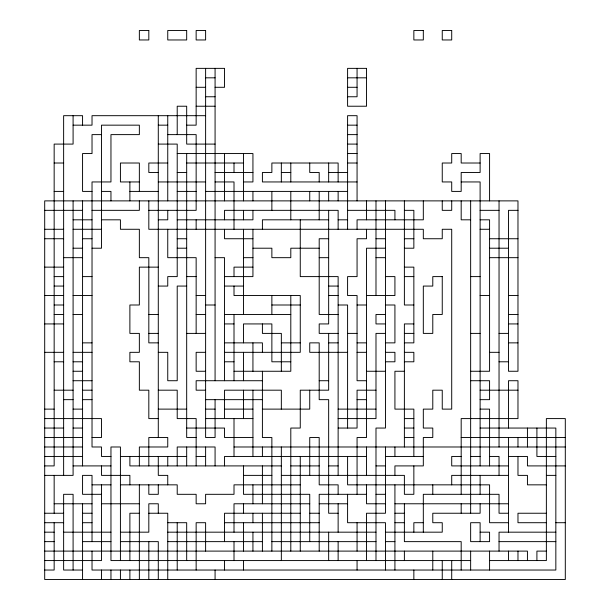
<?xml version="1.0" encoding="UTF-8"?>
<svg xmlns="http://www.w3.org/2000/svg" width="610" height="610" viewBox="0 0 610 610"><rect width="100%" height="100%" fill="white"/><g stroke="black" fill="none" stroke-linecap="round" stroke-linejoin="round"><path stroke-width="0.91" d="M205.616 77.828L215.078 77.828M347.593 77.828L366.526 77.828M196.145 87.291L205.616 87.291M215.078 87.291L224.541 87.291L224.541 68.366L196.145 68.366L196.145 125.157L186.683 125.157M347.593 87.291L357.063 87.291M205.616 96.761L215.078 96.761M347.593 96.761L357.063 96.761L357.063 68.366M196.145 106.224L215.078 106.224M205.616 115.686L92.026 115.686L92.026 125.157L73.093 125.157M158.287 125.157L167.75 125.157M347.593 125.157L357.063 125.157M101.489 134.619L92.026 134.619L92.026 153.552L82.563 153.552L82.563 191.41L92.026 191.41M167.75 134.619L196.145 134.619L196.145 210.343L148.817 210.343M347.593 134.619L357.063 134.619M158.287 144.09L177.213 144.09L177.213 276.604L167.75 276.604L167.75 286.067L158.287 286.067M215.078 144.09L186.683 144.09L186.683 106.224L177.213 106.224L177.213 134.619M347.593 144.09L357.063 144.09M177.213 153.552L252.936 153.552L252.936 181.948L243.474 181.948M347.593 153.552L357.063 153.552M54.16 163.015L63.631 163.015M167.75 163.015L148.817 163.015L148.817 172.485L158.287 172.485M186.683 163.015L243.474 163.015M347.593 163.015L357.063 163.015M480.116 163.015L461.183 163.015L461.183 153.552L451.713 153.552L451.713 163.015L442.25 163.015L442.25 181.948L451.713 181.948L451.713 191.41L461.183 191.41L461.183 172.485L480.116 172.485L480.116 153.552L489.578 153.552L489.578 200.881M177.213 172.485L186.683 172.485M215.078 172.485L252.936 172.485M281.34 172.485L290.802 172.485M328.66 172.485L347.593 172.485M139.354 181.948L120.422 181.948L120.422 163.015L139.354 163.015L139.354 191.41M158.287 181.948L205.616 181.948M215.078 181.948L234.011 181.948L234.011 229.276M357.063 181.948L262.407 181.948L262.407 172.485L271.869 172.485L271.869 163.015L338.131 163.015L338.131 181.948M461.183 181.948L480.116 181.948L480.116 465.91M54.16 191.41L63.631 191.41M101.489 191.41L110.959 191.41L110.959 200.881M129.884 191.41L158.287 191.41M177.213 191.41L196.145 191.41M205.616 191.41L347.593 191.41M44.698 210.343L82.563 210.343M92.026 210.343L139.354 210.343L139.354 200.881M347.593 210.343L394.922 210.343L394.922 219.813M404.384 210.343L413.854 210.343L413.854 248.209L404.384 248.209M480.116 210.343L499.041 210.343M517.974 210.343L508.511 210.343L508.511 371.261L517.974 371.261L517.974 200.881L44.698 200.881L44.698 579.5L565.302 579.5L565.302 418.59L546.369 418.59L546.369 560.567L489.578 560.567M73.093 219.813L92.026 219.813M101.489 219.813L120.422 219.813L120.422 229.276L139.354 229.276L139.354 257.672L148.817 257.672L148.817 342.866L158.287 342.866M158.287 219.813L167.75 219.813L167.75 210.343M177.213 219.813L252.936 219.813L252.936 210.343M328.66 219.813L262.407 219.813L262.407 229.276M338.131 219.813L347.593 219.813M470.645 219.813L461.183 219.813L461.183 200.881M480.116 219.813L489.578 219.813L489.578 371.261L470.645 371.261M44.698 229.276L63.631 229.276M73.093 229.276L101.489 229.276M480.116 229.276L489.578 229.276M44.698 238.739L63.631 238.739M82.563 238.739L92.026 238.739M177.213 238.739L186.683 238.739M252.936 238.739L224.541 238.739L224.541 229.276M328.66 238.739L319.198 238.739L319.198 314.463L338.131 314.463M375.989 238.739L385.459 238.739M404.384 238.739L413.854 238.739M489.578 238.739L517.974 238.739M73.093 248.209L82.563 248.209M92.026 248.209L101.489 248.209L101.489 125.157L139.354 125.157L139.354 134.619L110.959 134.619L110.959 181.948L92.026 181.948L92.026 446.985L101.489 446.985L101.489 456.448L110.959 456.448M177.213 248.209L186.683 248.209M252.936 248.209L271.869 248.209L271.869 257.672L290.802 257.672L290.802 248.209L319.198 248.209M385.459 248.209L366.526 248.209L366.526 437.515L357.063 437.515L357.063 494.313M489.578 248.209L508.511 248.209M63.631 257.672L82.563 257.672M215.078 257.672L224.541 257.672L224.541 380.724M243.474 257.672L252.936 257.672M319.198 257.672L328.66 257.672M375.989 257.672L385.459 257.672M489.578 257.672L517.974 257.672M44.698 267.134L63.631 267.134M158.287 267.134L139.354 267.134L139.354 305L129.884 305L129.884 333.395L139.354 333.395L139.354 352.328L129.884 352.328L129.884 361.791L139.354 361.791L139.354 390.187L148.817 390.187L148.817 418.59L158.287 418.59M252.936 267.134L234.011 267.134L234.011 276.604M404.384 267.134L413.854 267.134L413.854 342.866L404.384 342.866M54.16 276.604L63.631 276.604M82.563 276.604L92.026 276.604M186.683 276.604L196.145 276.604M224.541 276.604L252.936 276.604L252.936 229.276M385.459 276.604L394.922 276.604L394.922 295.537L366.526 295.537M404.384 276.604L413.854 276.604M470.645 276.604L480.116 276.604M54.16 286.067L63.631 286.067M186.683 286.067L177.213 286.067L177.213 380.724L167.75 380.724L167.75 352.328L158.287 352.328M224.541 286.067L243.474 286.067M328.66 286.067L338.131 286.067M44.698 295.537L63.631 295.537M73.093 295.537L92.026 295.537M196.145 295.537L205.616 295.537M328.66 295.537L338.131 295.537M480.116 295.537L489.578 295.537M508.511 295.537L517.974 295.537M54.16 305L63.631 305M205.616 305L215.078 305M271.869 305L300.265 305M338.131 305L347.593 305L347.593 428.052M357.063 305L366.526 305M385.459 305L394.922 305L394.922 342.866L385.459 342.866M413.854 305L404.384 305L404.384 200.881M54.16 314.463L63.631 314.463M73.093 314.463L82.563 314.463M148.817 314.463L158.287 314.463M196.145 314.463L205.616 314.463M224.541 314.463L290.802 314.463M385.459 314.463L375.989 314.463L375.989 323.933L385.459 323.933M508.511 314.463L517.974 314.463M44.698 323.933L63.631 323.933M224.541 323.933L234.011 323.933M413.854 323.933L404.384 323.933L404.384 446.985M508.511 323.933L517.974 323.933M148.817 333.395L158.287 333.395M186.683 333.395L205.616 333.395M338.131 333.395L319.198 333.395L319.198 323.933L328.66 323.933L328.66 210.343M347.593 333.395L357.063 333.395M385.459 333.395L375.989 333.395L375.989 418.59L338.131 418.59M404.384 333.395L413.854 333.395M470.645 333.395L480.116 333.395M499.041 333.395L508.511 333.395M82.563 342.866L92.026 342.866M224.541 342.866L262.407 342.866L262.407 352.328M281.34 342.866L300.265 342.866M328.66 342.866L338.131 342.866M357.063 342.866L366.526 342.866M508.511 342.866L517.974 342.866M44.698 352.328L63.631 352.328M73.093 352.328L92.026 352.328M205.616 352.328L196.145 352.328L196.145 371.261L205.616 371.261M224.541 352.328L300.265 352.328L300.265 295.537L234.011 295.537L234.011 286.067M347.593 352.328L309.735 352.328L309.735 342.866L319.198 342.866L319.198 399.657L328.66 399.657L328.66 513.239L338.131 513.239M357.063 352.328L366.526 352.328M385.459 352.328L394.922 352.328L394.922 361.791L385.459 361.791M404.384 352.328L413.854 352.328L413.854 361.791L404.384 361.791M489.578 352.328L499.041 352.328M54.16 361.791L63.631 361.791M73.093 361.791L82.563 361.791M224.541 361.791L234.011 361.791M290.802 361.791L271.869 361.791L271.869 323.933L243.474 323.933L243.474 342.866M499.041 361.791L508.511 361.791M73.093 371.261L82.563 371.261M234.011 371.261L290.802 371.261L290.802 295.537M366.526 371.261L385.459 371.261M404.384 371.261L394.922 371.261L394.922 409.119L413.854 409.119L413.854 456.448M73.093 380.724L92.026 380.724M262.407 380.724L196.145 380.724L196.145 390.187L205.616 390.187M319.198 380.724L328.66 380.724M366.526 380.724L357.063 380.724L357.063 295.537L347.593 295.537L347.593 276.604L357.063 276.604L357.063 238.739L366.526 238.739L366.526 229.276M470.645 380.724L489.578 380.724L489.578 399.657L480.116 399.657M54.16 390.187L73.093 390.187M82.563 390.187L92.026 390.187M158.287 390.187L177.213 390.187L177.213 418.59L196.145 418.59L196.145 465.91M375.989 390.187L357.063 390.187L357.063 428.052L338.131 428.052M480.116 390.187L517.974 390.187M63.631 399.657L73.093 399.657M82.563 399.657L92.026 399.657M205.616 399.657L262.407 399.657M357.063 399.657L366.526 399.657M44.698 409.119L54.16 409.119M73.093 409.119L82.563 409.119M158.287 409.119L186.683 409.119M205.616 409.119L215.078 409.119M224.541 409.119L252.936 409.119M262.407 409.119L309.735 409.119L309.735 390.187M338.131 409.119L375.989 409.119M480.116 409.119L489.578 409.119L489.578 465.91M44.698 418.59L101.489 418.59L101.489 437.515L92.026 437.515M205.616 418.59L252.936 418.59M404.384 418.59L413.854 418.59M44.698 428.052L63.631 428.052M73.093 428.052L82.563 428.052M186.683 428.052L224.541 428.052L224.541 437.515L252.936 437.515M404.384 428.052L413.854 428.052M480.116 428.052L555.84 428.052L555.84 570.037L92.026 570.037L92.026 551.104M44.698 437.515L82.563 437.515M196.145 437.515L186.683 437.515L186.683 153.552M404.384 437.515L413.854 437.515M461.183 437.515L565.302 437.515M44.698 446.985L82.563 446.985M234.011 446.985L565.302 446.985M44.698 456.448L82.563 456.448M120.422 456.448L186.683 456.448M196.145 456.448L205.616 456.448M366.526 456.448L224.541 456.448L224.541 465.91M385.459 456.448L423.317 456.448M461.183 456.448L451.713 456.448L451.713 465.91L508.511 465.91M470.645 456.448L480.116 456.448M489.578 456.448L499.041 456.448L499.041 475.381M508.511 456.448L527.437 456.448L527.437 465.91L565.302 465.91M555.84 456.448L536.907 456.448L536.907 428.052M44.698 465.91L54.16 465.91L54.16 144.09L73.093 144.09L73.093 115.686M73.093 465.91L110.959 465.91M281.34 465.91L129.884 465.91L129.884 456.448M290.802 465.91L319.198 465.91M328.66 465.91L338.131 465.91M375.989 465.91L385.459 465.91M44.698 475.381L73.093 475.381L73.093 200.881M243.474 475.381L271.869 475.381M281.34 475.381L404.384 475.381L404.384 494.313L413.854 494.313L413.854 465.91M508.511 475.381L451.713 475.381L451.713 484.843M546.369 475.381L555.84 475.381M92.026 484.843L110.959 484.843M120.422 484.843L177.213 484.843L177.213 494.313L196.145 494.313L196.145 503.776L205.616 503.776L205.616 494.313L234.011 494.313L234.011 484.843L300.265 484.843M546.369 484.843L527.437 484.843L527.437 475.381L517.974 475.381L517.974 456.448M101.489 494.313L82.563 494.313L82.563 475.381L92.026 475.381L92.026 541.634M366.526 494.313L319.198 494.313L319.198 551.104M375.989 494.313L385.459 494.313M54.16 503.776L92.026 503.776M101.489 503.776L139.354 503.776M309.735 503.776L234.011 503.776L234.011 532.172M319.198 503.776L347.593 503.776M385.459 503.776L366.526 503.776L366.526 484.843M394.922 503.776L508.511 503.776M44.698 513.239L63.631 513.239M82.563 513.239L92.026 513.239M139.354 513.239L129.884 513.239L129.884 560.567M148.817 513.239L167.75 513.239L167.75 579.5M300.265 513.239L224.541 513.239L224.541 541.634M309.735 513.239L319.198 513.239M394.922 513.239L404.384 513.239M508.511 513.239L499.041 513.239L499.041 494.313L423.317 494.313L423.317 532.172M546.369 513.239L517.974 513.239L517.974 522.709L546.369 522.709M44.698 522.709L63.631 522.709M82.563 522.709L92.026 522.709M167.75 522.709L186.683 522.709L186.683 560.567M224.541 522.709L319.198 522.709M394.922 522.709L404.384 522.709M423.317 522.709L413.854 522.709L413.854 532.172M508.511 522.709L489.578 522.709L489.578 484.843L347.593 484.843L347.593 456.448M555.84 522.709L565.302 522.709M44.698 532.172L54.16 532.172M63.631 532.172L110.959 532.172M120.422 532.172L148.817 532.172L148.817 503.776L158.287 503.776L158.287 513.239M167.75 532.172L375.989 532.172M385.459 532.172L442.25 532.172L442.25 522.709L432.787 522.709L432.787 513.239L480.116 513.239L480.116 503.776M480.116 532.172L489.578 532.172L489.578 541.634L470.645 541.634L470.645 522.709L480.116 522.709L480.116 541.634M555.84 532.172L499.041 532.172L499.041 551.104M44.698 541.634L54.16 541.634M82.563 541.634L110.959 541.634M120.422 541.634L158.287 541.634L158.287 579.5M167.75 541.634L262.407 541.634M271.869 541.634L375.989 541.634M385.459 541.634L394.922 541.634M499.041 541.634L555.84 541.634M44.698 551.104L527.437 551.104L527.437 560.567M546.369 551.104L536.907 551.104L536.907 560.567M44.698 560.567L101.489 560.567L101.489 484.843M470.645 560.567L110.959 560.567L110.959 446.985L120.422 446.985L120.422 560.567M44.698 570.037L54.16 570.037L54.16 522.709M82.563 570.037L63.631 570.037L63.631 494.313L73.093 494.313L73.093 570.037M527.437 428.052L527.437 446.985M517.974 437.515L517.974 446.985M517.974 551.104L517.974 560.567M508.511 428.052L508.511 380.724L517.974 380.724L517.974 418.59L461.183 418.59L461.183 494.313M508.511 437.515L508.511 532.172M508.511 551.104L508.511 560.567M499.041 200.881L499.041 446.985M489.578 551.104L489.578 570.037M480.116 475.381L480.116 494.313M470.645 200.881L470.645 513.239M470.645 551.104L470.645 570.037M461.183 503.776L461.183 513.239M461.183 570.037L461.183 541.634L404.384 541.634L404.384 503.776M451.713 200.881L451.713 210.343L442.25 210.343L442.25 200.881M451.713 560.567L451.713 579.5M442.25 560.567L442.25 579.5M432.787 484.843L432.787 494.313M432.787 551.104L432.787 570.037M423.317 200.881L423.317 219.813L357.063 219.813L357.063 229.276M413.854 570.037L413.854 579.5M404.384 551.104L404.384 560.567M394.922 446.985L394.922 456.448M394.922 475.381L394.922 465.91L423.317 465.91L423.317 437.515L432.787 437.515L432.787 428.052L423.317 428.052L423.317 409.119L432.787 409.119L432.787 390.187L442.25 390.187L442.25 409.119L451.713 409.119L451.713 229.276L442.25 229.276L442.25 238.739L423.317 238.739L423.317 229.276L148.817 229.276L148.817 200.881M394.922 484.843L394.922 570.037M385.459 200.881L385.459 428.052L375.989 428.052L375.989 560.567M385.459 446.985L385.459 513.239L366.526 513.239L366.526 560.567M385.459 570.037L385.459 522.709L347.593 522.709L347.593 494.313M375.989 200.881L375.989 295.537M366.526 200.881L366.526 219.813M366.526 446.985L366.526 475.381M357.063 200.881L357.063 115.686L347.593 115.686L347.593 229.276M357.063 522.709L357.063 551.104M357.063 560.567L357.063 570.037M338.131 191.41L338.131 200.881M338.131 229.276L338.131 210.343L224.541 210.343L224.541 219.813M338.131 475.381L338.131 276.604L300.265 276.604L300.265 219.813M338.131 494.313L338.131 484.843L319.198 484.843L319.198 437.515L309.735 437.515L309.735 475.381M338.131 503.776L338.131 532.172M338.131 541.634L338.131 560.567M328.66 163.015L328.66 181.948M328.66 191.41L328.66 200.881M328.66 333.395L328.66 390.187L300.265 390.187L300.265 428.052L290.802 428.052L290.802 551.104M328.66 532.172L328.66 560.567M319.198 181.948L319.198 172.485L309.735 172.485L309.735 163.015M319.198 191.41L319.198 219.813M309.735 191.41L309.735 200.881M309.735 541.634L309.735 494.313L243.474 494.313L243.474 465.91M300.265 456.448L300.265 551.104M290.802 163.015L290.802 181.948M290.802 191.41L290.802 219.813M281.34 163.015L281.34 181.948M281.34 371.261L281.34 333.395L262.407 333.395L262.407 323.933M281.34 409.119L281.34 390.187L224.541 390.187L224.541 418.59M281.34 446.985L281.34 560.567M271.869 191.41L271.869 210.343M271.869 295.537L271.869 314.463M271.869 551.104L271.869 437.515L262.407 437.515L262.407 371.261M262.407 446.985L262.407 456.448M262.407 465.91L262.407 503.776M262.407 513.239L262.407 551.104M252.936 191.41L252.936 200.881M252.936 342.866L252.936 371.261M252.936 390.187L252.936 456.448M252.936 484.843L252.936 503.776M252.936 513.239L252.936 522.709M252.936 532.172L252.936 551.104M243.474 153.552L243.474 200.881M243.474 210.343L243.474 219.813M243.474 229.276L243.474 314.463M243.474 352.328L243.474 380.724M243.474 390.187L243.474 418.59M243.474 503.776L243.474 513.239M243.474 522.709L243.474 551.104M243.474 560.567L243.474 570.037M234.011 163.015L234.011 172.485M234.011 314.463L234.011 380.724M234.011 418.59L234.011 456.448M234.011 541.634L234.011 560.567M224.541 153.552L224.541 200.881M224.541 560.567L224.541 570.037M215.078 68.366L215.078 380.724M215.078 399.657L215.078 437.515L205.616 437.515L205.616 68.366M215.078 465.91L215.078 446.985L177.213 446.985L177.213 465.91M215.078 570.037L215.078 579.5M205.616 446.985L205.616 465.91M205.616 551.104L205.616 522.709L196.145 522.709L196.145 570.037M196.145 219.813L196.145 229.276M196.145 333.395L196.145 257.672L167.75 257.672L167.75 229.276M186.683 446.985L186.683 465.91M177.213 522.709L177.213 570.037M167.75 115.686L167.75 200.881M167.75 456.448L167.75 465.91M167.75 484.843L167.75 475.381L158.287 475.381L158.287 456.448M158.287 115.686L158.287 437.515M158.287 484.843L158.287 494.313L148.817 494.313L148.817 484.843M148.817 465.91L148.817 437.515L167.75 437.515L167.75 446.985L139.354 446.985L139.354 465.91M148.817 541.634L148.817 579.5M139.354 484.843L139.354 579.5M129.884 181.948L129.884 200.881M129.884 484.843L129.884 475.381L101.489 475.381L101.489 465.91M129.884 570.037L129.884 579.5M120.422 570.037L120.422 579.5M110.959 570.037L110.959 579.5M101.489 570.037L101.489 579.5M82.563 125.157L82.563 115.686L63.631 115.686L63.631 475.381M82.563 200.881L82.563 465.91M82.563 503.776L82.563 579.5M54.16 475.381L54.16 513.239M148.817 30.5L139.354 30.5L139.354 39.963L148.817 39.963L148.817 30.5M186.683 30.5L167.75 30.5L167.75 39.963L186.683 39.963L186.683 30.5M205.616 30.5L196.145 30.5L196.145 39.963L205.616 39.963L205.616 30.5M423.317 30.5L413.854 30.5L413.854 39.963L423.317 39.963L423.317 30.5M451.713 30.5L442.25 30.5L442.25 39.963L451.713 39.963L451.713 30.5M366.526 68.366L347.593 68.366L347.593 106.224L366.526 106.224L366.526 68.366M442.25 276.604L432.787 276.604L432.787 286.067L423.317 286.067L423.317 333.395L432.787 333.395L432.787 314.463L442.25 314.463L442.25 276.604"/></g></svg>
